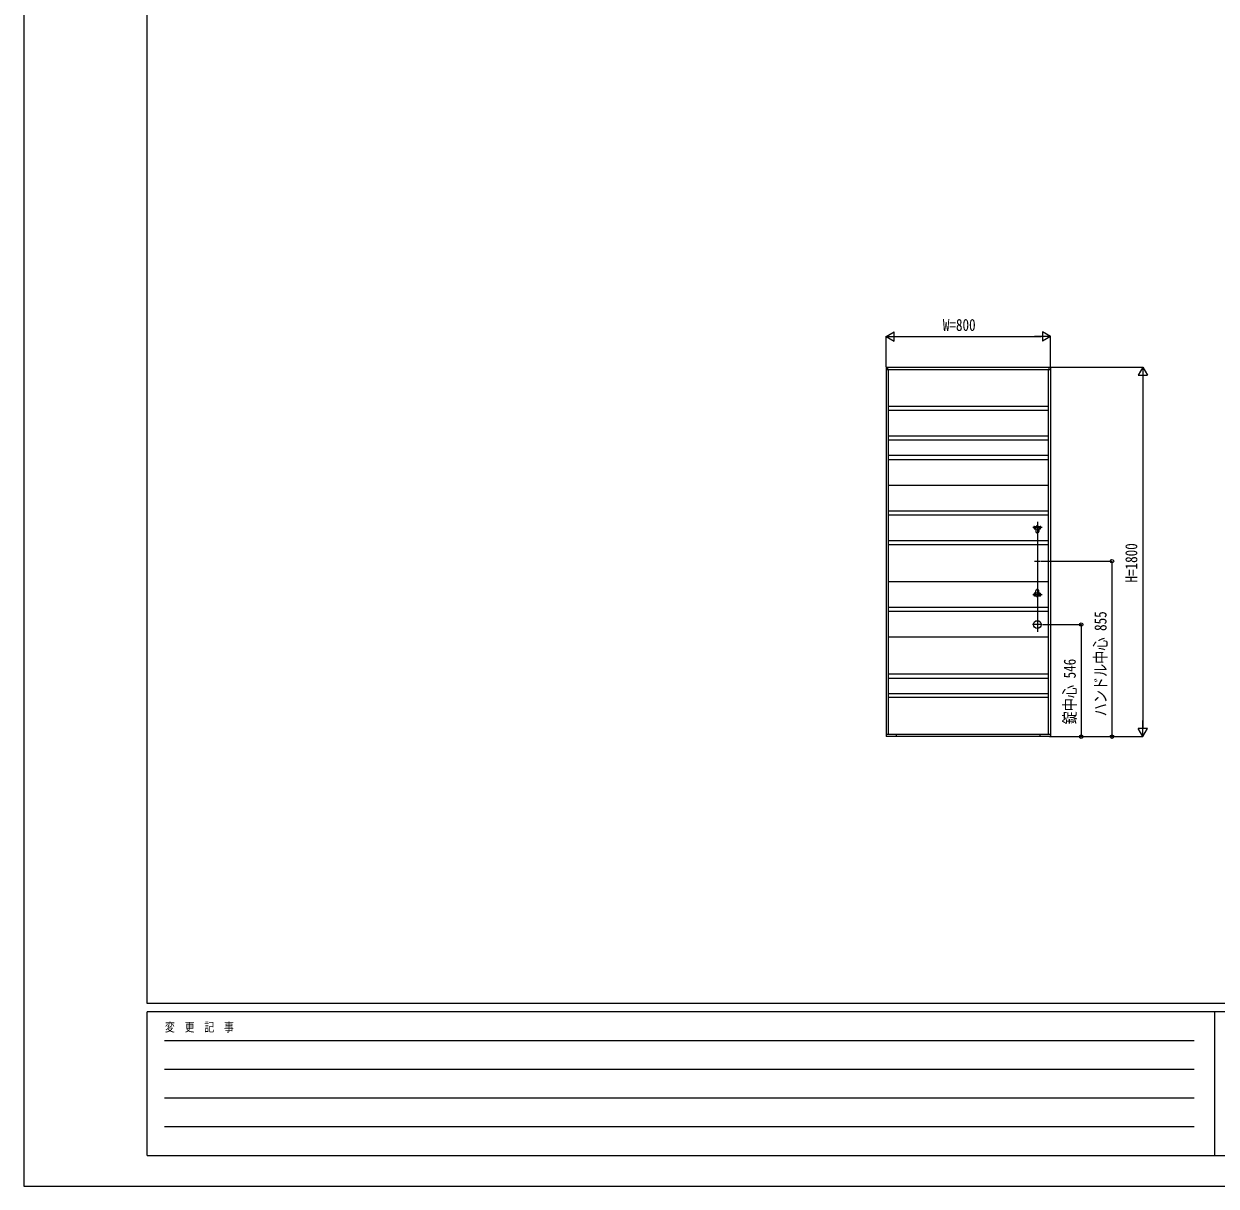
# Model space of a CAD drawing. Units: millimetres, scale not verified. Extents: x -8410 to 8410, y -5940 to 5940.
# Drawn here: x -8410 to -2602, y -5940 to -277 of the extents above; entities that cross this region are included whole.
import ezdxf
from ezdxf.enums import TextEntityAlignment as Align

# ---------------------------------------------------------------- set-up
doc = ezdxf.new("R2010")
doc.units = ezdxf.units.MM
doc.header["$LTSCALE"] = 30
for name, color, linetype in [('0-2_YKK_12', 2, 'Continuous'), ('0-3_YKK_A1', 4, 'Continuous'), ('0-4_YKK_D', 6, 'Continuous'), ('0-5_YKK_ZWAK', 7, 'Continuous')]:
    doc.layers.add(name, color=color, linetype=linetype)
doc.styles.add('ＭＳ ゴシック', font='')
doc.styles.get('ＭＳ ゴシック').set_extended_font_data('MS Gothic')

msp = doc.modelspace()

# ---------------------------------------------------------------- linework, layer by layer
at = {"layer": '0-2_YKK_12'}
for p, q in [((-3473.46, -2703.16), (-3473.46, -3239.47)), ((-3450.46, -2731), (-3495.7, -2731)), ((-3457.97, -2740), (-3488.86, -2740)), ((-3487.72, -2895), (-3459.2, -2895)), ((-3450.46, -3059), (-3495.7, -3059)), ((-3488.84, -3050), (-3460.33, -3050)), ((-3451.08, -3204), (-3496.32, -3204))]:
    msp.add_line(p, q, dxfattribs=at)
at = {"layer": '0-3_YKK_A1'}
for p, q in [((-4209.96, -1950), (-3409.96, -1950)), ((-4209.96, -1950), (-4209.96, -2905)), ((-4209.96, -1961), (-3409.96, -1961)), ((-4202.96, -1950), (-4202.96, -1961)), ((-4199.96, -1961), (-4199.96, -3739)), ((-3419.96, -1961), (-3419.96, -3739)), ((-3416.96, -1950), (-3416.96, -1961)), ((-3409.96, -1950), (-3409.96, -3750)), ((-3419.76, -2141), (-4199.96, -2141)), ((-3419.76, -2161), (-4199.96, -2161)), ((-3419.76, -2286), (-4199.96, -2286)), ((-3419.76, -2306), (-4199.96, -2306)), ((-3419.76, -2381), (-4199.96, -2381)), ((-3419.76, -2401), (-4199.96, -2401)), ((-3419.76, -2526), (-4199.96, -2526)), ((-3419.76, -2651), (-4199.96, -2651)), ((-3419.76, -2671), (-4199.96, -2671)), ((-3490.96, -2729), (-3490.96, -2733)), ((-3490.96, -2729), (-3490.96, -2733)), ((-3487.96, -2726), (-3477.71, -2726)), ((-3487.96, -2726), (-3477.71, -2726)), ((-3477.71, -2724.5), (-3477.71, -2726)), ((-3477.71, -2724.5), (-3477.71, -2726)), ((-3472.21, -2721.5), (-3474.71, -2721.5)), ((-3472.21, -2721.5), (-3474.71, -2721.5)), ((-3468.83, -2726), (-3458.58, -2726)), ((-3468.83, -2726), (-3458.58, -2726)), ((-3455.96, -2729), (-3455.96, -2733)), ((-3455.96, -2729), (-3455.96, -2733)), ((-3477.71, -2754), (-3478.46, -2754)), ((-3477.71, -2754), (-3478.46, -2754)), ((-3477.71, -2755.5), (-3477.71, -2754)), ((-3477.71, -2755.5), (-3477.71, -2754)), ((-3472.21, -2758.5), (-3474.71, -2758.5)), ((-3472.21, -2758.5), (-3474.71, -2758.5)), ((-3469.21, -2755.5), (-3469.21, -2754)), ((-3468.46, -2754), (-3469.21, -2754)), ((-3469.21, -2755.5), (-3469.21, -2754)), ((-3468.46, -2754), (-3469.21, -2754)), ((-3465.46, -2736), (-3465.46, -2751)), ((-3465.46, -2736), (-3458.96, -2736)), ((-3465.46, -2736), (-3465.46, -2751)), ((-3465.46, -2736), (-3458.96, -2736)), ((-3465.08, -2736), (-3458.58, -2736)), ((-3465.08, -2736), (-3458.58, -2736)), ((-3419.96, -2796), (-4199.96, -2796)), ((-3419.96, -2816), (-4199.96, -2816)), ((-4209.96, -2905), (-4209.96, -3750)), ((-3419.96, -2996), (-4199.96, -2996)), ((-3490.96, -3061), (-3490.96, -3057)), ((-3490.96, -3061), (-3490.96, -3057)), ((-3487.96, -3064), (-3477.71, -3064)), ((-3487.96, -3064), (-3477.71, -3064)), ((-3477.71, -3036), (-3478.46, -3036)), ((-3477.71, -3036), (-3478.46, -3036)), ((-3477.71, -3034.5), (-3477.71, -3036)), ((-3477.71, -3034.5), (-3477.71, -3036)), ((-3477.71, -3065.5), (-3477.71, -3064)), ((-3477.71, -3065.5), (-3477.71, -3064)), ((-3472.21, -3031.5), (-3474.71, -3031.5)), ((-3472.21, -3031.5), (-3474.71, -3031.5)), ((-3472.21, -3068.5), (-3474.71, -3068.5)), ((-3472.21, -3068.5), (-3474.71, -3068.5)), ((-3469.21, -3034.5), (-3469.21, -3036)), ((-3469.21, -3034.5), (-3469.21, -3036)), ((-3468.46, -3036), (-3469.21, -3036)), ((-3468.46, -3036), (-3469.21, -3036)), ((-3468.83, -3064), (-3458.58, -3064)), ((-3468.83, -3064), (-3458.58, -3064)), ((-3465.46, -3054), (-3465.46, -3039)), ((-3465.46, -3054), (-3465.46, -3039)), ((-3465.46, -3054), (-3458.96, -3054)), ((-3465.46, -3054), (-3458.96, -3054)), ((-3465.08, -3054), (-3458.58, -3054)), ((-3465.08, -3054), (-3458.58, -3054)), ((-3455.96, -3061), (-3455.96, -3057)), ((-3455.96, -3061), (-3455.96, -3057)), ((-3419.96, -3121), (-4199.96, -3121)), ((-3419.96, -3141), (-4199.96, -3141)), ((-3419.96, -3266), (-4199.96, -3266)), ((-3419.96, -3446), (-4199.96, -3446)), ((-3419.96, -3466), (-4199.96, -3466)), ((-3419.96, -3541), (-4199.96, -3541)), ((-3419.96, -3559), (-4199.96, -3559)), ((-3409.96, -3739), (-4209.96, -3739)), ((-3409.96, -3750), (-4209.96, -3750)), ((-4159.46, -3750), (-4159.46, -3739)), ((-3460.46, -3750), (-3460.46, -3739))]:
    msp.add_line(p, q, dxfattribs=at)
for points in [[(-3469.21, -2724.5), (-3469.21, -2726), (-3458.96, -2726)], [(-3469.21, -2724.5), (-3469.21, -2726), (-3458.96, -2726)], [(-3487.96, -2736), (-3481.46, -2736), (-3481.46, -2751)], [(-3487.96, -2736), (-3481.46, -2736), (-3481.46, -2751)], [(-3487.96, -3054), (-3481.46, -3054), (-3481.46, -3039)], [(-3487.96, -3054), (-3481.46, -3054), (-3481.46, -3039)], [(-3469.21, -3065.5), (-3469.21, -3064), (-3458.96, -3064)], [(-3469.21, -3065.5), (-3469.21, -3064), (-3458.96, -3064)]]:
    msp.add_lwpolyline(points, dxfattribs=at)
msp.add_circle((-3473.46, -3204), 19, dxfattribs=at)
msp.add_circle((-3473.46, -3204), 19, dxfattribs=at)
for centre, start, end in [((-3487.96, -2729), 90, 180), ((-3487.96, -2729), 90, 180), ((-3474.71, -2724.5), 90, 180), ((-3474.71, -2724.5), 90, 180), ((-3472.21, -2724.5), 0, 90), ((-3472.21, -2724.5), 0, 90), ((-3458.96, -2729), 0, 90), ((-3458.96, -2729), 0, 90), ((-3487.96, -2733), 180, 270), ((-3487.96, -2733), 180, 270), ((-3478.46, -2751), 180, 270), ((-3478.46, -2751), 180, 270), ((-3474.71, -2755.5), 180, 270), ((-3474.71, -2755.5), 180, 270), ((-3472.21, -2755.5), 270, 0), ((-3472.21, -2755.5), 270, 0), ((-3468.46, -2751), 270, 0), ((-3468.46, -2751), 270, 0), ((-3458.96, -2733), 270, 0), ((-3458.96, -2733), 270, 0), ((-3487.96, -3057), 90, 180), ((-3487.96, -3057), 90, 180), ((-3487.96, -3061), 180, 270), ((-3487.96, -3061), 180, 270), ((-3478.46, -3039), 90, 180), ((-3478.46, -3039), 90, 180), ((-3474.71, -3034.5), 90, 180), ((-3474.71, -3034.5), 90, 180), ((-3474.71, -3065.5), 180, 270), ((-3474.71, -3065.5), 180, 270), ((-3472.21, -3034.5), 0, 90), ((-3472.21, -3034.5), 0, 90), ((-3472.21, -3065.5), 270, 0), ((-3472.21, -3065.5), 270, 0), ((-3468.46, -3039), 0, 90), ((-3468.46, -3039), 0, 90), ((-3458.96, -3057), 0, 90), ((-3458.96, -3057), 0, 90), ((-3458.96, -3061), 270, 0), ((-3458.96, -3061), 270, 0)]:
    msp.add_arc(centre, 3, start, end, dxfattribs=at)
at = {"layer": '0-4_YKK_D'}
for p, q in [((-4209.96, -1800), (-4170.99, -1777.5)), ((-4209.96, -1949), (-4209.96, -1799)), ((-4209.96, -1800), (-4170.99, -1822.5)), ((-4209.96, -1800), (-4132.02, -1800)), ((-4170.99, -1822.5), (-4170.99, -1777.5)), ((-4164.96, -1800), (-3454.96, -1800)), ((-3409.96, -1800), (-3487.9, -1800)), ((-3409.96, -1800), (-3448.93, -1777.5)), ((-3448.93, -1777.5), (-3448.93, -1822.5)), ((-3409.96, -1800), (-3448.93, -1822.5)), ((-3409.96, -1949), (-3409.96, -1799)), ((-3408.96, -1950), (-2958.96, -1950)), ((-2959.96, -1950), (-2982.46, -1988.97)), ((-2959.96, -1950), (-2937.46, -1988.97)), ((-2959.96, -1950), (-2959.96, -2027.94)), ((-2982.46, -1988.97), (-2937.46, -1988.97)), ((-2959.96, -1995), (-2959.96, -3705)), ((-3456.96, -2895), (-3108.96, -2895)), ((-3109.96, -2895), (-3109.96, -3750)), ((-3449.03, -3204), (-3258.96, -3204)), ((-3259.96, -3204), (-3259.96, -3750)), ((-2959.96, -3750), (-2982.46, -3711.03)), ((-2937.46, -3711.03), (-2982.46, -3711.03)), ((-2959.96, -3750), (-2959.96, -3672.06)), ((-2959.96, -3750), (-2937.46, -3711.03)), ((-3414.96, -3750), (-3258.96, -3750)), ((-3414.96, -3750), (-3108.96, -3750)), ((-3408.96, -3750), (-2958.96, -3750))]:
    msp.add_line(p, q, dxfattribs=at)
for centre in [(-3109.96, -2895), (-3259.96, -3204), (-3259.96, -3750), (-3109.96, -3750)]:
    msp.add_circle(centre, 8.5, dxfattribs=at)
at = {"layer": '0-5_YKK_ZWAK'}
for p, q in [((-7809.96, -5050), (-7809.96, 5550)), ((7790.04, -5050), (-7809.96, -5050)), ((-2609.96, -5090), (-7809.96, -5090)), ((-7809.96, -5790), (-7809.96, -5090)), ((-2609.96, -5090), (-2609.96, -5790)), ((-9.96, -5090), (-2609.96, -5090)), ((-7724.96, -5230), (-2709.96, -5230)), ((-7724.96, -5370), (-2709.96, -5370)), ((-7724.96, -5510), (-2709.96, -5510)), ((-7724.96, -5650), (-2709.96, -5650)), ((-7809.96, -5790), (-2609.96, -5790)), ((-2609.96, -5790), (-9.96, -5790))]:
    msp.add_line(p, q, dxfattribs=at)
msp.add_lwpolyline([(-8410, -5940), (8410, -5940), (8410, 5940), (-8410, 5940)], close=True, dxfattribs=at)

# ---------------------------------------------------------------- texts
at = {"layer": '0-4_YKK_D', "style": 'ＭＳ ゴシック', "width": 0.8}
msp.add_text('W=800', height=58.65, dxfattribs=at).set_placement((-3933.69, -1791), align=Align.BOTTOM_LEFT)
for s, p in [('H=1800', (-2968.96, -2999.33)), ('ハンドル中心 855', (-3118.96, -3651.03)), ('錠中心 546', (-3268.96, -3690.33))]:
    msp.add_text(s, height=58.65, rotation=90, dxfattribs=at).set_placement(p, align=Align.BOTTOM_LEFT)
at = {"layer": '0-5_YKK_ZWAK', "style": 'ＭＳ ゴシック', "width": 0.8}
msp.add_text('変  更  記  事', height=43.99, dxfattribs=at).set_placement((-7722.62, -5200), align=Align.BOTTOM_LEFT)

doc.saveas('drawing.dxf')
